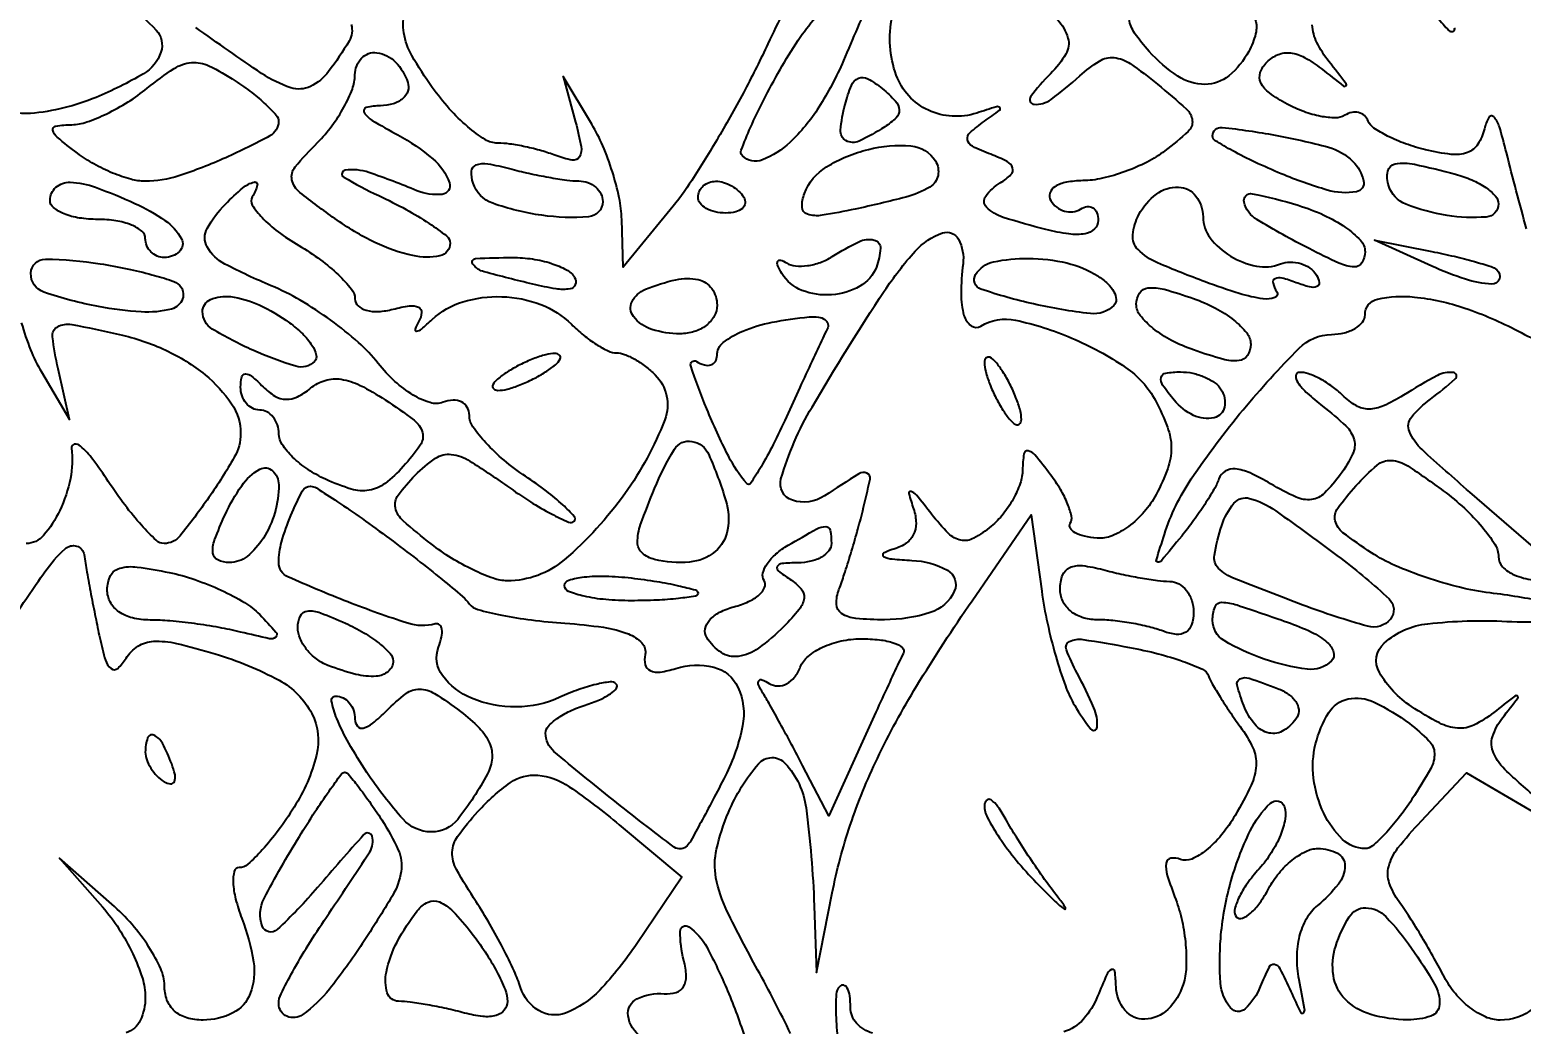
# Model space of a CAD drawing. Header units: inches. Extents: x -279 to 561, y -345 to 342.
# Drawn here: x -209.768 to -209.194, y -300.258 to -299.876 of the extents above; entities that cross this region are included whole.
import ezdxf

# ---------------------------------------------------------------- set-up
doc = ezdxf.new("R2010")
doc.units = ezdxf.units.IN
doc.header["$LTSCALE"] = 0.5
doc.header["$MEASUREMENT"] = 0
doc.layers.add('S-DIM', color=7, linetype='Continuous')
doc.styles.get("Standard").update_dxf_attribs({"font": 'arial.ttf'})
doc.dimstyles.get("Standard").update_dxf_attribs({"dimtxt": 0.18, "dimasz": 0.18, "dimexe": 0.18, "dimexo": 0.0625, "dimgap": 0.09, "dimtad": 0, "dimtih": 1, "dimtoh": 1, "dimzin": 0, "dimdsep": 46, "dimtxsty": 'Standard', "dimcen": 0.09, "dimadec": 0, "dimazin": 0, "dimtfac": 1, "dimtofl": 0, "dimtmove": 0, "dimatfit": 3, "dimfxl": 1, "dimtolj": 1, "dimtzin": 0, "dimarcsym": 0})

# ---------------------------------------------------------------- blocks, each defined once
blk = doc.blocks.new('*D1071')
at = {"color": 0, "linetype": 'ByBlock', "lineweight": -2, "transparency": 16777216}
for p, q in [((558.65223, 342.27878), (558.65223, 342.47294)), ((560.65223, 342.27878), (560.65223, 342.47294)), ((558.83223, 342.29294), (559.17223, 342.29294)), ((560.47223, 342.29294), (560.13223, 342.29294))]:
    blk.add_line(p, q, dxfattribs=at)
at = {"color": 0, "linetype": 'ByBlock', "transparency": 16777216}
for points in [[(558.83223, 342.32294), (558.83223, 342.26294), (558.65223, 342.29294)], [(560.47223, 342.32294), (560.47223, 342.26294), (560.65223, 342.29294)]]:
    blk.add_solid(points, dxfattribs=at)
at = {"layer": 'Defpoints', "color": 0, "linetype": 'ByBlock', "transparency": 16777216}
for p in [(560.65223, 342.29294), (558.65223, 342.21628), (560.65223, 342.21628)]:
    blk.add_point(p, dxfattribs=at)
at = {"layer": 'Defpoints', "color": 0, "ltscale": 0.5, "transparency": 16777216}
for p in [(-209.5, -305.36), (-209.5, -305.81), (-209.5, -305.81)]:
    blk.add_point(p, dxfattribs=at)
at = {"layer": 'S-DIM', "color": 0, "lineweight": -2, "ltscale": 0.5, "transparency": 16777216}
for p, q in [((-209.5, -305.18), (-209.5, -305)), ((-209.5625, -305.36), (-209.68, -305.36)), ((-209.5625, -305.81), (-209.68, -305.81)), ((-209.5, -305.99), (-209.5, -306.17))]:
    blk.add_line(p, q, dxfattribs=at)
at = {"layer": 'S-DIM', "color": 0, "ltscale": 0.5, "transparency": 16777216}
for points in [[(-209.53, -305.18), (-209.47, -305.18), (-209.5, -305.36)], [(-209.53, -305.99), (-209.47, -305.99), (-209.5, -305.81)]]:
    blk.add_solid(points, dxfattribs=at)
at = {"color": 0, "linetype": 'ByBlock', "transparency": 16777216, "insert": (559.65223, 342.29294), "char_height": 0.18, "attachment_point": 5}
blk.add_mtext('\\A1;2.0000', dxfattribs=at)
at = {"layer": 'S-DIM', "color": 0, "ltscale": 0.5, "transparency": 16777216, "insert": (-209.5, -305.585), "char_height": 0.18, "attachment_point": 5}
blk.add_mtext('\\A1;0.45', dxfattribs=at)

msp = doc.modelspace()

# ---------------------------------------------------------------- linework, layer by layer
for points in [[(-205.72684, -301.74723, -0.00001), (-206.54741, -301.74907, -0.000412), (-207.55736, -301.75049, -0.000144), (-209.00903, -301.75091), (-212.29486, -301.75091)], [(-212.24724, -301.73259), (-208.98522, -301.73443, -0.000146), (-207.54475, -301.73566, -0.000415), (-206.54191, -301.73765, -0.00001), (-205.72683, -301.73995, -0.41338)], [(-209.47126, -299.85626, 0.019752), (-209.48404, -299.88116, -0.013324), (-209.4928, -299.89879, -0.010902), (-209.50307, -299.91717, -0.011055), (-209.51327, -299.93366, -0.028304), (-209.52156, -299.94498), (-209.53966, -299.96696), (-209.54019, -299.94865, 0.044883), (-209.54118, -299.94031, 0.024427), (-209.5438, -299.93033, 0.024149), (-209.54748, -299.92036, 0.035024), (-209.55174, -299.91201), (-209.56278, -299.8937), (-209.55796, -299.91129, -0.018646), (-209.55577, -299.92068, -0.184237), (-209.55645, -299.92461, -0.313381), (-209.55926, -299.92589, -0.046588), (-209.56558, -299.92411, 0.022387), (-209.57107, -299.92228, 0.016582), (-209.57727, -299.92074, 0.016832), (-209.58324, -299.91968, 0.035823), (-209.58791, -299.91934, -0.141844), (-209.59272, -299.91795, -0.035503), (-209.59938, -299.91305, -0.033398), (-209.60649, -299.90612, -0.028234), (-209.61305, -299.89792, -0.025115), (-209.62086, -299.88571, -0.088932), (-209.62396, -299.87697, -0.105129), (-209.62357, -299.86851, -0.043049)], [(-209.44411, -299.86228, 0.000209), (-209.44957, -299.87499, 0.000213), (-209.45499, -299.88764, -0.040465), (-209.46444, -299.90558, -0.062272), (-209.4756, -299.91909, -0.093369), (-209.48607, -299.9258, -0.300877), (-209.49379, -299.92423, -0.297344), (-209.49426, -299.922, -0.010174), (-209.49069, -299.91334, -0.016116), (-209.48573, -299.90291, -0.010186), (-209.47932, -299.89107, -0.01805), (-209.47236, -299.87977, -0.031768), (-209.4657, -299.87106, -0.036317)], [(-209.73067, -299.86636, -0.067098), (-209.7192, -299.87587, -0.271893), (-209.71735, -299.88439, -0.183593), (-209.72409, -299.89271, -0.032859), (-209.7423, -299.90176, -0.078076), (-209.76754, -299.90794, -0.232543), (-209.78366, -299.90163, -0.222956)], [(-209.37268, -299.8718, -0.109062), (-209.36868, -299.87901, -0.21072), (-209.36945, -299.88509, -0.061096), (-209.3754, -299.8927, 0.037642), (-209.38301, -299.90155, 0.590681), (-209.38168, -299.90442, 0.178748), (-209.37518, -299.90254, 0.024902), (-209.36415, -299.89351, -0.043431), (-209.3566, -299.88778, -0.168631), (-209.35096, -299.88647, -0.125796), (-209.34474, -299.88879, -0.019933), (-209.33427, -299.8967, -0.011617), (-209.32311, -299.90629, -0.183479), (-209.32086, -299.91066, -0.240924), (-209.32242, -299.91481, -0.020767), (-209.33139, -299.9223, -0.045626), (-209.33824, -299.92661, -0.030827), (-209.34671, -299.9303, -0.031088), (-209.35542, -299.93286, -0.052614), (-209.36296, -299.93376, 0.041258), (-209.36925, -299.93437, 0.094994), (-209.37367, -299.93607, 0.176393), (-209.37562, -299.93856, 0.220585), (-209.37527, -299.94144, 0.090427), (-209.373, -299.94396, 0.095498), (-209.37002, -299.94546, 0.099685), (-209.36681, -299.94571, 0.108373), (-209.36385, -299.94467, -0.103255), (-209.36125, -299.94373, -0.179005), (-209.35904, -299.94421, -0.165826), (-209.35755, -299.94606, -0.086961), (-209.35703, -299.94901, -0.205907), (-209.35845, -299.95231, -0.147657), (-209.36209, -299.95414, -0.078148), (-209.36829, -299.95424, -0.026526), (-209.37716, -299.95251, -0.014485), (-209.39353, -299.94789, -0.123762), (-209.39998, -299.94394, -0.371295), (-209.40025, -299.93969, -0.092654), (-209.39467, -299.93461, 0.052109), (-209.39057, -299.93145, 0.290643), (-209.38994, -299.92888, 0.196409), (-209.39204, -299.92644, 0.026557), (-209.39834, -299.92363, -0.022432), (-209.40542, -299.92054, -0.23531), (-209.40729, -299.9181, -0.264847), (-209.40635, -299.91534, -0.027532), (-209.40078, -299.91093, 0.005595), (-209.39495, -299.9067, 0.449418), (-209.39486, -299.9057, 0.285548), (-209.39612, -299.90537, 0.004208), (-209.40375, -299.90779, -0.189567), (-209.42231, -299.90668, -0.199066), (-209.43466, -299.89324, -0.142464), (-209.43618, -299.87072, -0.099178)], [(-209.64421, -299.8738, -0.211244), (-209.64501, -299.88014, -0.027005), (-209.6529, -299.89179, -0.117417), (-209.65991, -299.89755, -0.195774), (-209.66742, -299.89805, -0.069103), (-209.67865, -299.89252, -0.006501), (-209.70395, -299.8749, 0.008963)], [(-209.19233, -299.95231, -0.007737), (-209.20008, -299.923, 0.011789), (-209.2028, -299.91304, 0.114727), (-209.20495, -299.90926, 0.508505), (-209.20685, -299.90949, 0.070353), (-209.20855, -299.91385, -0.085482), (-209.21108, -299.91979, -0.165777), (-209.21508, -299.92296, -0.114859), (-209.22132, -299.92366, -0.030842), (-209.23119, -299.92188, -0.025061), (-209.23888, -299.91958, -0.030894), (-209.24576, -299.91665, -0.032138), (-209.25108, -299.91355, -0.151948), (-209.25326, -299.91084, 0.118676), (-209.2547, -299.90877, 0.121707), (-209.25692, -299.90762, 0.111342), (-209.25958, -299.90757, 0.087386), (-209.26227, -299.90864, -0.143022), (-209.26585, -299.90963, -0.044281), (-209.27147, -299.90905, -0.040204), (-209.27796, -299.90724, -0.034764), (-209.2844, -299.90435, -0.034721), (-209.29122, -299.90007, -0.123406), (-209.2945, -299.89613, -0.198446), (-209.29473, -299.89225, -0.113288), (-209.29219, -299.8882, -0.09846), (-209.28785, -299.8853, -0.128747), (-209.28314, -299.88465, -0.097468), (-209.27774, -299.88641, -0.039457), (-209.27126, -299.89071, 0.001454), (-209.26269, -299.89741, 0.36925), (-209.26179, -299.89736, 0.386548), (-209.26172, -299.8965, 0.001487), (-209.26836, -299.88799, -0.052413), (-209.27297, -299.88065, -0.098389), (-209.27477, -299.8739, -0.08776)], [(-209.22655, -299.87103, 0.037599), (-209.22222, -299.87606, 0.303132), (-209.22061, -299.87638, 0.388305), (-209.22, -299.87508, -0.145637)], [(-209.18499, -300.07874), (-209.21423, -300.05342, -0.007204), (-209.23251, -300.03713, -0.108076), (-209.2374, -300.03019, -0.278787), (-209.23658, -300.0246, -0.06219), (-209.22925, -300.01768, 0.025392), (-209.21976, -300.00996, 0.63725), (-209.22051, -300.00752, 0.159523), (-209.22664, -300.00862, 0.015847), (-209.23973, -300.01623, -0.033247), (-209.24738, -300.02033, -0.106729), (-209.253, -300.02154, -0.13268), (-209.2579, -300.02022, -0.06453), (-209.26307, -300.01623, 0.038988), (-209.26708, -300.01281, 0.035815), (-209.27167, -300.00994, 0.037764), (-209.27616, -300.00799, 0.089366), (-209.27974, -300.00742, 0.397552), (-209.28104, -300.0087, 0.16157), (-209.28028, -300.0113, 0.056125), (-209.27665, -300.01546, 0.021475), (-209.27076, -300.02041, -0.024873), (-209.26181, -300.02804, -0.141744), (-209.25866, -300.03336, -0.178224), (-209.25922, -300.03888, -0.044538), (-209.26397, -300.04676, -0.039307), (-209.27007, -300.05385, -0.164649), (-209.27504, -300.05629, -0.140966), (-209.28095, -300.0554, -0.026206), (-209.29076, -300.05025, 0.02563), (-209.29867, -300.04609, 0.084494), (-209.30433, -300.04456, 0.158163), (-209.30819, -300.04541, 0.173818), (-209.31063, -300.04834, -0.043287), (-209.31252, -300.05239, -0.013215), (-209.31606, -300.05815, -0.013121), (-209.32037, -300.06442, -0.013981), (-209.32493, -300.07032, -0.001911), (-209.33274, -300.07982, -0.246448), (-209.33411, -300.08038, -0.477368), (-209.33468, -300.07953, -0.003157), (-209.33159, -300.06973, -0.069799), (-209.32125, -300.04838, -0.026498), (-209.30134, -300.02183, -0.021177), (-209.27979, -299.99817, -0.195429), (-209.26729, -299.99283, 0.055086), (-209.26238, -299.9922, 0.073777), (-209.25823, -299.99052, 0.092377), (-209.25544, -299.98809, 0.169076), (-209.25446, -299.98528, -0.352854), (-209.2496, -299.97924, -0.080049), (-209.23548, -299.97847, -0.055317), (-209.21606, -299.98274, -0.04033), (-209.19575, -299.9915, 0.022536), (-209.1853, -299.99645, 0.026762)], [(-209.77102, -299.9884, 0.0247), (-209.76747, -299.99878, 0.038479), (-209.76332, -300.00726), (-209.75253, -300.02557), (-209.75689, -300.00605, -0.023497), (-209.75903, -299.99382, -0.305232), (-209.75705, -299.98989, -0.176838), (-209.75166, -299.98902, -0.008317), (-209.73334, -299.99283, -0.053102), (-209.7155, -299.9989, -0.062745), (-209.70041, -300.00835, -0.073526), (-209.69017, -300.01957, -0.149227), (-209.68671, -300.03089, -0.130864), (-209.68915, -300.04005, -0.021839), (-209.69897, -300.05557, -0.018195), (-209.71001, -300.07027, -0.226294), (-209.71614, -300.07319, -0.192558), (-209.71921, -300.07197, -0.019249), (-209.72482, -300.0662, -0.021995), (-209.73115, -300.0585, -0.01573), (-209.73758, -300.04938, 0.015506), (-209.74352, -300.04093, 0.048272), (-209.74821, -300.03579, 0.222852), (-209.75065, -300.03505, 0.410735), (-209.75179, -300.03656, -0.082625), (-209.75218, -300.04825, -0.060889), (-209.75626, -300.06056, -0.066471), (-209.76246, -300.07013, -0.219331), (-209.76911, -300.07319, -0.119578)], [(-209.18546, -300.09563, 0.011599), (-209.19553, -300.09374, 0.009513), (-209.20637, -300.09219, -0.029581), (-209.21813, -300.09002, -0.021124), (-209.23099, -300.08627, -0.021425), (-209.24298, -300.08163, -0.042069), (-209.25196, -300.07677, -0.0169), (-209.26294, -300.06904, -0.175517), (-209.26589, -300.06448, -0.217046), (-209.26491, -300.0596, -0.027211), (-209.25795, -300.05101, -0.031616), (-209.2498, -300.04308, -0.194091), (-209.24436, -300.04125, -0.133163), (-209.23803, -300.04337, -0.012271), (-209.22436, -300.05296, -0.027029), (-209.21625, -300.05966, -0.032139), (-209.2094, -300.06685, -0.033873), (-209.20454, -300.07351, -0.141461), (-209.20318, -300.07823, 0.196512), (-209.20158, -300.08215, 0.097681), (-209.19708, -300.08523, 0.066796), (-209.18998, -300.08721, 0.034604)], [(-209.47528, -300.26151, 0.013202), (-209.48797, -300.23698, -0.011765), (-209.49975, -300.21437, -0.06848), (-209.50397, -300.20165, -0.102677), (-209.50374, -300.19067, -0.043063), (-209.49918, -300.17654, -0.078291), (-209.48762, -300.15786, -0.448874), (-209.47734, -300.15769, -0.154303), (-209.46936, -300.17476, -0.023954), (-209.46622, -300.21239), (-209.46532, -300.23803), (-209.45928, -300.20746, -0.032577), (-209.45233, -300.18138, -0.03024), (-209.44192, -300.15576, -0.025556), (-209.42683, -300.12798, -0.013607), (-209.40553, -300.09517), (-209.38283, -300.0622), (-209.37876, -300.09151, 0.019113), (-209.37656, -300.1038, 0.016538), (-209.37335, -300.11651, 0.016851), (-209.36967, -300.12783, 0.045697), (-209.36608, -300.13547, 0.036426), (-209.35982, -300.14455, 0.680078), (-209.35745, -300.14382, 0.122092), (-209.35871, -300.1363, 0.020412), (-209.36513, -300.12303, -0.030469), (-209.36928, -300.114, -0.388958), (-209.36803, -300.11081, -0.154551), (-209.36297, -300.11005, -0.00662), (-209.34498, -300.11314, -0.016861), (-209.33401, -300.11556, -0.023626), (-209.32442, -300.1185, -0.021312), (-209.31695, -300.12155, -0.199225), (-209.31464, -300.12405, 0.042408), (-209.31322, -300.12709, 0.008964), (-209.3102, -300.13211, 0.009327), (-209.30647, -300.13783, 0.00873), (-209.30245, -300.14353, -0.048735), (-209.2976, -300.15174, -0.123883), (-209.2963, -300.15849, -0.09672), (-209.29823, -300.16608, -0.022866), (-209.30438, -300.17768, -0.038062), (-209.30965, -300.18521, -0.052131), (-209.31552, -300.19104, -0.063822), (-209.3211, -300.19445, -0.199637), (-209.32541, -300.19457, 0.129359), (-209.32914, -300.19416, 0.338649), (-209.3309, -300.19598, 0.105457), (-209.33046, -300.20072, 0.014893), (-209.32723, -300.21005, -0.03817), (-209.32479, -300.2183, -0.030863), (-209.32342, -300.22744, -0.031846), (-209.32321, -300.23607, -0.066922), (-209.32437, -300.24266, -0.122878), (-209.33025, -300.25222, -0.187381), (-209.3391, -300.256, -0.233274), (-209.34676, -300.25253, -0.164295), (-209.35017, -300.24353, 0.023088), (-209.35066, -300.23761, 0.520336), (-209.35195, -300.23694, 0.171469), (-209.35376, -300.23887, 0.008116), (-209.35726, -300.24719, -0.087215), (-209.36273, -300.256, -0.13251), (-209.37024, -300.26089, -0.067976)], [(-209.77489, -300.10312, -0.008675), (-209.76198, -300.08408, -0.054188), (-209.75421, -300.07525, -0.261171), (-209.74975, -300.0742, -0.293082), (-209.74687, -300.07748, 0.006054), (-209.74579, -300.08413, 0.002882), (-209.74424, -300.09265, 0.002856), (-209.74251, -300.10155, 0.004053), (-209.74087, -300.10944, 0.018159), (-209.73868, -300.11806, 0.158095), (-209.73648, -300.12128, 0.36666), (-209.73395, -300.12117, 0.067428), (-209.73074, -300.11727, -0.114661), (-209.72617, -300.11266, -0.128679), (-209.72023, -300.11079, -0.070099), (-209.71135, -300.11161, -0.015233), (-209.69645, -300.1156, -0.050415), (-209.67191, -300.12577, -0.151737), (-209.65937, -300.13855, -0.182712), (-209.65755, -300.15456, -0.079246), (-209.66615, -300.17455, -0.018404), (-209.67224, -300.18343, -0.025109), (-209.6784, -300.19093, -0.023628), (-209.68393, -300.19646, -0.18658), (-209.68725, -300.19774, 0.33971), (-209.68915, -300.1992, 0.078373), (-209.6896, -300.20349, 0.050589), (-209.68863, -300.20981, 0.027298), (-209.68623, -300.21732, -0.05067), (-209.68177, -300.23395, -0.13215), (-209.68302, -300.24617, -0.185706), (-209.6897, -300.2536, -0.11845), (-209.70114, -300.25635, -0.06946), (-209.70745, -300.25547, -0.114173), (-209.71215, -300.25287, -0.122627), (-209.71502, -300.24863, -0.087877), (-209.71602, -300.24297, 0.107064), (-209.7174, -300.23661, 0.036935), (-209.72194, -300.22831, 0.034692), (-209.72846, -300.21962, 0.033823), (-209.73617, -300.21184), (-209.75631, -300.19408), (-209.73983, -300.21286, -0.037165), (-209.73352, -300.22123, -0.032314), (-209.72819, -300.23084, -0.033676), (-209.7245, -300.24019, -0.077083), (-209.72335, -300.24766, -0.110917), (-209.72532, -300.25647, -0.205227), (-209.73072, -300.26124, -0.073192)], [(-209.18697, -300.17218, -0.015232), (-209.19998, -300.16076, -0.097737), (-209.20508, -300.15368, -0.187061), (-209.20545, -300.14745, -0.088573), (-209.20163, -300.14021, 0.001981), (-209.19572, -300.13259, 0.445741), (-209.19587, -300.13179, 0.311344), (-209.19687, -300.13185, 0.001655), (-209.20498, -300.13816, -0.051375), (-209.21257, -300.14295, -0.13403), (-209.21885, -300.14418, -0.103341), (-209.22589, -300.14216, -0.02372), (-209.2366, -300.13584, -0.118153), (-209.24892, -300.12276, -0.354339), (-209.24709, -300.11147, -0.156588), (-209.23033, -300.10402, -0.039054), (-209.19997, -300.10312, 0.023265), (-209.18417, -300.10315, 0.019177)], [(-209.18964, -300.25179, -0.171656), (-209.20254, -300.25635, -0.106908), (-209.20811, -300.25514, -0.057684), (-209.21416, -300.25151, -0.053561), (-209.21974, -300.24617, -0.056715), (-209.22393, -300.23986, 0.010084), (-209.22782, -300.23264, 0.006797), (-209.23253, -300.22455, 0.006848), (-209.23731, -300.21685, 0.013495), (-209.24135, -300.21089, -0.072319), (-209.24513, -300.20359, -0.150966), (-209.24534, -300.19726, -0.100477), (-209.2418, -300.19021, -0.022016), (-209.23291, -300.17987), (-209.21551, -300.16135), (-209.1892, -300.17671)], [(-209.44381, -300.26134, -0.142757), (-209.44993, -300.25756, -0.185597), (-209.45227, -300.25146, 0.032208), (-209.45256, -300.24705, 0.086347), (-209.45349, -300.24406, 0.215256), (-209.45486, -300.24296, 0.264627), (-209.45641, -300.24339, 0.186001), (-209.45776, -300.24643, 0.020061), (-209.45784, -300.25428, 0.02248), (-209.45711, -300.26395, 0.016279)]]:
    msp.add_lwpolyline(points, format="xyb")
for points in [[(-209.30616, -299.86217, -0.046694), (-209.29969, -299.86711, -0.130446), (-209.29665, -299.87189, -0.141608), (-209.29651, -299.8773, -0.059009), (-209.29919, -299.88415, -0.097241), (-209.30681, -299.89347, -0.175171), (-209.31599, -299.89677, -0.146768), (-209.32637, -299.89363, -0.062664), (-209.33748, -299.88407, -0.032651), (-209.34303, -299.87708, -0.114114), (-209.34514, -299.87176, -0.155897), (-209.34438, -299.86702, -0.079493), (-209.34081, -299.8621, -0.057761), (-209.333, -299.85591, -0.140109), (-209.32599, -299.85392, -0.110602), (-209.31791, -299.85575, -0.028865)], [(-209.62246, -299.89599, -0.158416), (-209.62243, -299.89932, -0.140241), (-209.62435, -299.90222, -0.106165), (-209.62807, -299.90422, -0.06556), (-209.63299, -299.90498, 0.054753), (-209.63842, -299.9057, 0.504633), (-209.6392, -299.90756, 0.12437), (-209.63617, -299.91058, 0.009891), (-209.62627, -299.91621, -0.049813), (-209.61287, -299.92531, -0.137062), (-209.60645, -299.93465, -0.482768), (-209.60925, -299.93902, -0.123636), (-209.61895, -299.93761, 0.01485), (-209.6374, -299.93064, 0.115622), (-209.64649, -299.92972, 0.711216), (-209.64705, -299.9324, 0.025811), (-209.63364, -299.93952, -0.015321), (-209.62312, -299.94482, -0.022434), (-209.61425, -299.95017, -0.019099), (-209.60753, -299.95501, -0.22898), (-209.60616, -299.9578, -0.358738), (-209.61008, -299.96263, -0.102825), (-209.62046, -299.96258, -0.061574), (-209.63514, -299.9575, -0.040717), (-209.65049, -299.94835, -0.011476), (-209.6639, -299.93833, -0.172626), (-209.66697, -299.93348, -0.233677), (-209.66577, -299.92851, -0.022384), (-209.65712, -299.91905, 0.036072), (-209.65162, -299.9127, 0.033986), (-209.64698, -299.9055, 0.03583), (-209.64376, -299.89855, 0.090754), (-209.64276, -299.89309, -0.190724), (-209.64021, -299.88667, -0.244413), (-209.6343, -299.88459, -0.165501), (-209.6272, -299.8882, -0.113253)], [(-209.67212, -299.91103, -0.271894), (-209.67546, -299.91655, -0.018891), (-209.69241, -299.92493, -0.025899), (-209.71049, -299.93193, -0.079535), (-209.72341, -299.93399, -0.068005), (-209.72893, -299.93324, -0.030131), (-209.73591, -299.93083, -0.029132), (-209.74311, -299.92735, -0.034757), (-209.74942, -299.92324, -0.009567), (-209.75724, -299.91708, -0.173291), (-209.75885, -299.9144, -0.429167), (-209.7577, -299.91276, -0.032121), (-209.75163, -299.91225, 0.078848), (-209.74584, -299.91121, 0.028949), (-209.73815, -299.90803, 0.027836), (-209.72999, -299.90352, 0.029868), (-209.72259, -299.89822, -0.025023), (-209.7123, -299.89071, -0.124965), (-209.7056, -299.8884, -0.135353), (-209.69889, -299.88966, -0.031311), (-209.68881, -299.8954, -0.018227), (-209.6824, -299.89994, -0.024888), (-209.677, -299.90452, -0.023325), (-209.67302, -299.90861, -0.186448)], [(-209.43911, -299.91309, -0.030251), (-209.44897, -299.91854, -0.243518), (-209.45399, -299.91837, -0.296802), (-209.45609, -299.91435, -0.040358), (-209.45436, -299.90453, -0.032478), (-209.45192, -299.8972, -0.197469), (-209.44918, -299.8944, -0.233331), (-209.44557, -299.89459, -0.04531), (-209.44004, -299.89839, -0.031635), (-209.43499, -299.90315, -0.173695), (-209.43353, -299.90654, -0.218554), (-209.43471, -299.90961, -0.052167)], [(-209.25917, -299.92636, -0.137809), (-209.25501, -299.93377, -0.433543), (-209.25779, -299.93801, -0.114704), (-209.26901, -299.93738, -0.027765), (-209.28664, -299.93113, -0.010556), (-209.29677, -299.92665, -0.016282), (-209.30531, -299.9223, -0.010703), (-209.31205, -299.9184, -0.261974), (-209.31307, -299.91659, -0.447137), (-209.30939, -299.91329, -0.017071), (-209.28898, -299.91627, -0.021911), (-209.26855, -299.92091, -0.130332)], [(-209.41962, -299.92616, -0.190153), (-209.41862, -299.93174, -0.210817), (-209.42175, -299.9362, -0.071744), (-209.43098, -299.94008, -0.010968), (-209.45044, -299.9447, -0.013118), (-209.46316, -299.94708, -0.115306), (-209.46884, -299.94668, -0.321794), (-209.47088, -299.94399, -0.098188), (-209.46996, -299.93865, -0.165329), (-209.46148, -299.92847, -0.076584), (-209.44539, -299.92174, -0.081428), (-209.42901, -299.92041, -0.238232)], [(-209.55667, -299.93389, -0.083533), (-209.55318, -299.93452, -0.091987), (-209.55021, -299.93625, -0.099346), (-209.54822, -299.9388, -0.116401), (-209.54752, -299.94178, -0.391454), (-209.55293, -299.94764, -0.054844), (-209.57096, -299.94708, -0.049714), (-209.5898, -299.94247, -0.232453), (-209.59738, -299.93471, -0.09758), (-209.59795, -299.93017, -0.287926), (-209.59617, -299.92774, -0.137669), (-209.59173, -299.92727, -0.023075), (-209.5833, -299.92912, 0.011007), (-209.57594, -299.93092, 0.010009), (-209.56827, -299.93245, 0.010074), (-209.56136, -299.93355, 0.031565)], [(-209.21967, -299.93128, -0.037024), (-209.21336, -299.93349, -0.048588), (-209.20802, -299.93645, -0.05748), (-209.20433, -299.93968, -0.18638), (-209.20318, -299.94266, -0.391656), (-209.20787, -299.94773, -0.059651), (-209.22294, -299.94711, -0.053011), (-209.23877, -299.94278, -0.223878), (-209.24535, -299.93582, -0.127838), (-209.24571, -299.93012, -0.310578), (-209.24285, -299.9273, -0.097656), (-209.23548, -299.92745, -0.011847)], [(-209.72735, -299.9425, -0.044315), (-209.7158, -299.94905, -0.117348), (-209.70949, -299.95607, -0.336798), (-209.71023, -299.96095, -0.194967), (-209.71602, -299.9633, -0.099038), (-209.71882, -299.96274, -0.097945), (-209.72119, -299.96115, -0.097945), (-209.72279, -299.95877, -0.099038), (-209.72335, -299.95597, 0.226478), (-209.72469, -299.95317, 0.074992), (-209.72873, -299.9508, 0.057076), (-209.73465, -299.94918, 0.038131), (-209.74166, -299.94865, -0.038131), (-209.74868, -299.94811, -0.057076), (-209.7546, -299.94649, -0.074992), (-209.75864, -299.94413, -0.226478), (-209.75998, -299.94132, -0.216976), (-209.7577, -299.93632, -0.190291), (-209.75225, -299.93439, -0.078574), (-209.74249, -299.9363, -0.019463)], [(-209.68222, -299.93998, 0.284297), (-209.68222, -299.94313, 0.052021), (-209.67849, -299.94794, 0.042232), (-209.67234, -299.95339, 0.026537), (-209.66434, -299.95871, -0.02477), (-209.65607, -299.96416, -0.031874), (-209.6491, -299.96999, -0.033267), (-209.6441, -299.97542, -0.171064), (-209.64276, -299.97922, 0.211389), (-209.64159, -299.98187, 0.119438), (-209.63845, -299.98358, 0.081296), (-209.63371, -299.98405, 0.048367), (-209.62809, -299.98315, -0.028741), (-209.62181, -299.98189, -0.145664), (-209.61831, -299.98241, -0.313314), (-209.61715, -299.98441, -0.107725), (-209.61818, -299.98779, 0.03509), (-209.61963, -299.99087, 0.570535), (-209.61906, -299.9916, 0.143547), (-209.61718, -299.99077, 0.011295), (-209.61306, -299.98711, -0.113245), (-209.60129, -299.98033, -0.083022), (-209.58629, -299.97834, -0.082086), (-209.5713, -299.98135, -0.106291), (-209.55955, -299.98894, 0.026437), (-209.55488, -299.99315, 0.028927), (-209.54991, -299.9967, 0.030118), (-209.54536, -299.99921, 0.111347), (-209.54218, -299.99993, -0.094635), (-209.53914, -300.00051, -0.03492), (-209.5352, -300.0024, -0.033089), (-209.53107, -300.00513, -0.034026), (-209.52738, -300.00835, -0.296417), (-209.5237, -300.0257, -0.063785), (-209.53901, -300.0541, -0.060483), (-209.5623, -300.07946, -0.178638), (-209.58415, -300.08752, -0.085736), (-209.5896, -300.08658, -0.026869), (-209.59729, -300.08337, -0.025964), (-209.60563, -300.07879, -0.026019), (-209.61345, -300.07338, -0.016022), (-209.62421, -300.06451, -0.156678), (-209.62719, -300.05952, -0.220625), (-209.62616, -300.0546, -0.035222), (-209.61957, -300.04696, -0.046735), (-209.61177, -300.04044, -0.181564), (-209.60576, -300.03895, -0.112849), (-209.59856, -300.04151, -0.01326), (-209.58435, -300.05107, 0.013143), (-209.57532, -300.05715, 0.020878), (-209.56725, -300.06181, 0.016141), (-209.56062, -300.06502, 0.310308), (-209.55848, -300.06462, 0.399594), (-209.55844, -300.06279, 0.022493), (-209.56281, -300.05838, 0.024542), (-209.56914, -300.05308, 0.014293), (-209.5772, -300.04734, -0.026382), (-209.58545, -300.04116, -0.032377), (-209.59243, -300.03452, -0.034103), (-209.5974, -300.02834, -0.152879), (-209.59878, -300.02397, 0.127423), (-209.59959, -300.02088, 0.150881), (-209.60176, -300.0188, 0.127942), (-209.60504, -300.01811, 0.08014), (-209.60891, -300.01892, -0.16918), (-209.61384, -300.01907, -0.0592), (-209.6204, -300.01613, -0.050538), (-209.62741, -300.01089, -0.040476), (-209.63383, -300.00397, 0.045173), (-209.6414, -299.99595, 0.024122), (-209.65204, -299.98743, 0.023816), (-209.66383, -299.97971, 0.034067), (-209.67501, -299.97412, -0.02086), (-209.69278, -299.9658, -0.146154), (-209.69957, -299.95922, -0.259602), (-209.69959, -299.95211, -0.070239), (-209.69258, -299.94278, -0.019283), (-209.68584, -299.93655, -0.11129), (-209.68157, -299.93429, -0.577679), (-209.68031, -299.93555, -0.073615)], [(-209.49332, -299.9401, -0.16277), (-209.49278, -299.94241, -0.190804), (-209.49379, -299.94441, -0.124167), (-209.4964, -299.94576, -0.05773), (-209.50022, -299.9462, -0.055286), (-209.5043, -299.94575, -0.074868), (-209.50775, -299.94441, -0.094314), (-209.51007, -299.94243, -0.170324), (-209.51088, -299.9401, -0.112153), (-209.51035, -299.93777, -0.100145), (-209.50886, -299.93579, -0.094392), (-209.50662, -299.93446, -0.087308), (-209.50399, -299.93399, -0.076861), (-209.50107, -299.93444, -0.053298), (-209.49801, -299.93579, -0.05288), (-209.49528, -299.93776, -0.071639)], [(-209.31674, -299.94769, 0.165369), (-209.314, -299.95574, 0.092409), (-209.30622, -299.96272, 0.089403), (-209.29617, -299.96659, 0.140006), (-209.28701, -299.96578, -0.087102), (-209.28318, -299.96504, -0.079355), (-209.27919, -299.9656, -0.081293), (-209.27566, -299.96735, -0.099042), (-209.27314, -299.97004, -0.095768), (-209.27205, -299.97291, -0.360496), (-209.27294, -299.97446, -0.1548), (-209.27579, -299.97461, -0.027648), (-209.28093, -299.97296, 0.025396), (-209.28634, -299.97119, 0.178153), (-209.28906, -299.97143, 0.366792), (-209.28983, -299.97312, 0.069557), (-209.28836, -299.97646, -0.476076), (-209.28914, -299.97871, -0.121699), (-209.29359, -299.97918, -0.041015), (-209.30279, -299.97713, -0.013404), (-209.31597, -299.97264, -0.012449), (-209.33421, -299.96536, -0.097497), (-209.34173, -299.96023, -0.221767), (-209.34374, -299.95456, -0.099267), (-209.34139, -299.9468, -0.109272), (-209.33461, -299.93889, -0.171685), (-209.32615, -299.93624, -0.223641), (-209.31946, -299.93969, -0.165137)], [(-209.25446, -299.96105, -0.136884), (-209.25566, -299.96533, -0.277108), (-209.25864, -299.96691, -0.093638), (-209.26447, -299.96548, -0.012283), (-209.27598, -299.95988, -0.015305), (-209.29599, -299.94874, -0.199755), (-209.30095, -299.94205, -0.549011), (-209.29785, -299.93878, -0.02599), (-209.28012, -299.94323, -0.03324), (-209.2703, -299.94698, -0.044148), (-209.262, -299.95171, -0.051139), (-209.25621, -299.95669, -0.192124)], [(-209.4423, -299.96696, -0.173352), (-209.44864, -299.97434, -0.112526), (-209.45952, -299.97763, -0.110513), (-209.47091, -299.97591, -0.163058), (-209.47862, -299.96949, -0.031573), (-209.48023, -299.96646, -0.20961), (-209.48026, -299.96479, -0.387301), (-209.47918, -299.96429, -0.061872), (-209.47687, -299.96535, 0.114877), (-209.47342, -299.96651, 0.0582), (-209.46881, -299.96641, 0.053265), (-209.46384, -299.96518, 0.053733), (-209.45925, -299.96293, -0.027801), (-209.44901, -299.95722, -0.173334), (-209.44313, -299.95657, -0.362441), (-209.44076, -299.95974, -0.078336)], [(-209.40899, -299.96568, 0.028444), (-209.40975, -299.97724, 0.072055), (-209.40863, -299.98556, 0.166434), (-209.40588, -299.9895, 0.305516), (-209.40213, -299.98965, -0.194059), (-209.38883, -299.98736, -0.047508), (-209.36723, -299.99423, -0.048227), (-209.34649, -300.00555, -0.121497), (-209.33505, -300.01825, -0.033514), (-209.33041, -300.02852, -0.087628), (-209.32894, -300.03646, -0.089308), (-209.3303, -300.04433, -0.035736), (-209.33477, -300.05435, -0.055254), (-209.33939, -300.06108, -0.055513), (-209.34537, -300.06662, -0.060961), (-209.35173, -300.07022, -0.117646), (-209.35748, -300.07114, -0.035927), (-209.36233, -300.07043, -0.072472), (-209.36594, -300.06905, -0.130382), (-209.36776, -300.0673, -0.281489), (-209.36775, -300.06542, 0.196627), (-209.3673, -300.06271, 0.041127), (-209.36878, -300.058, 0.037366), (-209.37153, -300.05247, 0.027781), (-209.37535, -300.0468, 0.009518), (-209.3814, -300.03912, 0.177597), (-209.38401, -300.03758, 0.426091), (-209.38561, -300.03873, 0.030465), (-209.3861, -300.04482, -0.078677), (-209.38705, -300.0501, -0.043035), (-209.38973, -300.05612, -0.041557), (-209.39359, -300.0619, -0.051622), (-209.39812, -300.06652, -0.045854), (-209.40487, -300.07115, -0.178622), (-209.40979, -300.07193, -0.149684), (-209.41458, -300.06935, -0.029458), (-209.42108, -300.06193, 0.005764), (-209.42692, -300.0546, 0.152208), (-209.42899, -300.05323, 0.584776), (-209.42982, -300.05404, 0.016819), (-209.42802, -300.05991, -0.077521), (-209.42706, -300.06536, -0.126365), (-209.42812, -300.06991, -0.12802), (-209.43123, -300.07334, -0.080705), (-209.4362, -300.07555, 0.064475), (-209.43953, -300.0769, 0.587234), (-209.43952, -300.07814, 0.102461), (-209.43621, -300.07915, 0.012839), (-209.42869, -300.07967, -0.115664), (-209.415, -300.0835, -0.393187), (-209.41235, -300.09154, -0.210296), (-209.4216, -300.09974, -0.077846), (-209.43919, -300.1025, -0.022409), (-209.45016, -300.10201, -0.125274), (-209.45566, -300.10007, -0.242647), (-209.45765, -300.09648, -0.099552), (-209.45669, -300.09083, 0.012888), (-209.45465, -300.08507, 0.0053), (-209.45217, -300.07716, 0.00524), (-209.44968, -300.06862, 0.006699), (-209.44758, -300.0607, 0.009246), (-209.44474, -300.04843, 0.36598), (-209.44596, -300.04616, 0.238302), (-209.44907, -300.04644, 0.005162), (-209.46226, -300.05489, -0.22517), (-209.47459, -300.0566, -0.407946), (-209.47898, -300.04837, -0.061879), (-209.46705, -300.02075, -0.013156), (-209.43927, -299.97624, -0.036736), (-209.42735, -299.96081, -0.126719), (-209.41692, -299.95387, -0.368621), (-209.41076, -299.95626, -0.155345)], [(-209.20379, -299.96799, -0.303405), (-209.2028, -299.97157, -0.339118), (-209.20571, -299.97355, -0.065099), (-209.21589, -299.97163, -0.027817), (-209.22882, -299.96659), (-209.2508, -299.95657), (-209.22882, -299.96097, -0.008183), (-209.22018, -299.96284, -0.010906), (-209.2124, -299.96484, -0.008342), (-209.20601, -299.96675, -0.101509)], [(-209.71023, -299.97397, -0.289919), (-209.70905, -299.9792, -0.247367), (-209.71328, -299.98308, -0.080589), (-209.72496, -299.98421, -0.030322), (-209.74132, -299.98216, -0.036048), (-209.76231, -299.97663, -0.330162), (-209.76735, -299.96932, -0.406309), (-209.76172, -299.96392, -0.038415), (-209.74075, -299.96569, -0.011293), (-209.7303, -299.96763, -0.014744), (-209.72083, -299.9699, -0.012316), (-209.71313, -299.9722, -0.118328)], [(-209.55832, -299.97092, -0.233045), (-209.55806, -299.97368, -0.267624), (-209.56008, -299.97534, -0.080998), (-209.56547, -299.97534, -0.018759), (-209.57438, -299.97355, -0.006565), (-209.59309, -299.9688, -0.166708), (-209.59739, -299.9659, -0.600169), (-209.59638, -299.9637, -0.014162), (-209.58214, -299.9633, -0.036672), (-209.57448, -299.96386, -0.040789), (-209.56726, -299.96554, -0.044761), (-209.56145, -299.96799, -0.132928)], [(-209.35724, -299.97034, -0.047731), (-209.35345, -299.97328, -0.078457), (-209.35097, -299.97648, -0.113514), (-209.35013, -299.97942, -0.212147), (-209.351, -299.98169, -0.228954), (-209.36004, -299.98484, -0.026192), (-209.3819, -299.98114, -0.027614), (-209.40215, -299.97543, -0.481298), (-209.40416, -299.96982, -0.20394), (-209.39731, -299.96499, -0.055939), (-209.38389, -299.96363, -0.054002), (-209.36907, -299.9654, -0.084474)], [(-209.50356, -299.98161, -0.128528), (-209.50465, -299.98581, -0.100726), (-209.50773, -299.98938, -0.089148), (-209.51234, -299.99178, -0.075715), (-209.51778, -299.9926, -0.076735), (-209.52862, -299.99093, -0.152102), (-209.53568, -299.98601, -0.2899), (-209.53624, -299.98024, -0.181863), (-209.53108, -299.97549, -0.040005), (-209.51935, -299.97182, -0.111002), (-209.51076, -299.9718, -0.186557), (-209.50557, -299.97526, -0.154754)], [(-209.66798, -299.98834, -0.034409), (-209.66286, -299.99265, -0.056771), (-209.65928, -299.99701, -0.080266), (-209.65762, -300.00076, -0.266028), (-209.65831, -300.00327, -0.276702), (-209.66551, -300.00507, -0.031106), (-209.68198, -299.99894, -0.031287), (-209.6976, -299.99078, -0.262521), (-209.70137, -299.9841, -0.300343), (-209.69827, -299.97941, -0.133288), (-209.69058, -299.97833, -0.077376), (-209.67953, -299.98152, -0.04908)], [(-209.29842, -299.9966, -0.143089), (-209.29969, -300.00093, -0.22919), (-209.3029, -300.00291, -0.093603), (-209.30907, -300.00239, -0.015804), (-209.3204, -299.99883, -0.037545), (-209.32881, -299.99517, -0.04713), (-209.33592, -299.99052, -0.054559), (-209.34085, -299.98561, -0.171363), (-209.34238, -299.98128, -0.143089), (-209.34111, -299.97695, -0.22919), (-209.3379, -299.97497, -0.093603), (-209.33173, -299.9755, -0.015804), (-209.3204, -299.97905, -0.037545), (-209.31199, -299.98271, -0.04713), (-209.30488, -299.98737, -0.054559), (-209.29995, -299.99227, -0.171363)], [(-209.46121, -299.99077, 0.00919), (-209.46294, -299.99429, 0.000878), (-209.46698, -300.00296, 0.00112), (-209.47177, -300.01331, 0.000883), (-209.4769, -300.02453, -0.009632), (-209.482, -300.03519, -0.017125), (-209.48666, -300.04372, -0.012504), (-209.49064, -300.05008, -0.494574), (-209.49207, -300.05017, -0.063969), (-209.49921, -300.03956, -0.018134), (-209.5075, -300.02142, -0.0179), (-209.51364, -300.00492, -0.700782), (-209.51149, -300.00322, 0.068311), (-209.50845, -300.00456, 0.142267), (-209.50589, -300.00456, 0.190504), (-209.5042, -300.00325, 0.134116), (-209.50356, -300.0009, -0.230549), (-209.50116, -299.99598, -0.067406), (-209.4937, -299.99161, -0.049622), (-209.48241, -299.98816, -0.027536), (-209.46815, -299.98613, -0.053218), (-209.46461, -299.9862, -0.116506), (-209.46208, -299.98714, -0.190412), (-209.46096, -299.98876, -0.177768)], [(-209.58415, -300.00726, 0.027796), (-209.58791, -300.01, 0.102785), (-209.58976, -300.01227, 0.335455), (-209.58951, -300.01369, 0.190341), (-209.58781, -300.01436, 0.067616), (-209.58424, -300.01387, 0.024967), (-209.57941, -300.01227, 0.024204), (-209.57424, -300.00997, 0.026766), (-209.56949, -300.00726, 0.027796), (-209.56573, -300.00451, 0.102785), (-209.56388, -300.00224, 0.335455), (-209.56413, -300.00083, 0.190341), (-209.56583, -300.00015, 0.067616), (-209.5694, -300.00064, 0.024967), (-209.57423, -300.00224, 0.024204), (-209.5794, -300.00454, 0.026766)], [(-209.40077, -300.00359, 0.067616), (-209.40028, -300.00716, 0.024967), (-209.39868, -300.012, 0.024204), (-209.39638, -300.01716, 0.026766), (-209.39366, -300.02191, 0.027796), (-209.39092, -300.02568, 0.102785), (-209.38865, -300.02752, 0.335455), (-209.38723, -300.02727, 0.190341), (-209.38656, -300.02557, 0.067616), (-209.38705, -300.022, 0.024967), (-209.38865, -300.01717, 0.024204), (-209.39095, -300.012, 0.026766), (-209.39366, -300.00726, 0.027796), (-209.39641, -300.00349, 0.102785), (-209.39868, -300.00165, 0.335455), (-209.40009, -300.00189, 0.190341)], [(-209.65982, -300.01354, -0.099438), (-209.65419, -300.01051, -0.112755), (-209.64809, -300.01007, -0.078982), (-209.64076, -300.01242, -0.027987), (-209.63119, -300.01795, -0.016749), (-209.62002, -300.02582, -0.165792), (-209.61685, -300.0305, -0.221766), (-209.61769, -300.03543, -0.032312), (-209.62418, -300.0436, -0.044203), (-209.63119, -300.05009, -0.124438), (-209.63727, -300.05274, -0.114989), (-209.64418, -300.05229, -0.034897), (-209.65405, -300.04852, -0.03895), (-209.6609, -300.04467, -0.045384), (-209.66671, -300.03997, -0.051121), (-209.67073, -300.03516, -0.148315), (-209.672, -300.03107, 0.078421), (-209.67258, -300.02757, 0.090055), (-209.6742, -300.0246, 0.100087), (-209.67659, -300.02261, 0.123939), (-209.67939, -300.02191, -0.119248), (-209.68218, -300.02123, -0.100665), (-209.68456, -300.01933, -0.092192), (-209.68616, -300.01647, -0.081935), (-209.68671, -300.01312, -0.05264), (-209.6863, -300.0092, -0.348179), (-209.68488, -300.00803, -0.183737), (-209.68249, -300.00888, -0.019699), (-209.6781, -300.01294, 0.060811), (-209.67353, -300.01652, 0.128123), (-209.66924, -300.01778, 0.125267), (-209.66482, -300.01681, 0.056808)], [(-209.30972, -300.01408, -0.189332), (-209.30851, -300.02079, -0.296611), (-209.31246, -300.02485, -0.169397), (-209.3204, -300.02395, -0.107759), (-209.32779, -300.01816, -0.020503), (-209.33226, -300.01231, -0.209835), (-209.33285, -300.00938, -0.309419), (-209.33104, -300.00769, -0.038489), (-209.32539, -300.00726, -0.053722), (-209.3207, -300.00776, -0.048999), (-209.31607, -300.00926, -0.052232), (-209.31217, -300.01146, -0.09982)], [(-209.50021, -300.05674, -0.116012), (-209.49951, -300.068, -0.180113), (-209.50433, -300.07633, -0.153058), (-209.5142, -300.08033, -0.079458), (-209.52758, -300.07931, -0.122811), (-209.53235, -300.07683, -0.21502), (-209.53414, -300.07285, -0.086408), (-209.53293, -300.06593, -0.011455), (-209.52757, -300.05202, -0.03905), (-209.51996, -300.037, -0.307881), (-209.51321, -300.03394, -0.251989), (-209.50675, -300.03901, -0.029742)], [(-209.67206, -300.05061, -0.069996), (-209.67357, -300.06135, -0.0714), (-209.67798, -300.07117, -0.082709), (-209.68421, -300.07813, -0.170645), (-209.691, -300.08052, -0.108404), (-209.69551, -300.07953, -0.267665), (-209.69739, -300.07687, -0.113889), (-209.69671, -300.07182, -0.016666), (-209.69271, -300.0622, -0.045887), (-209.68631, -300.05101, -0.112564), (-209.67932, -300.04468, -0.322477), (-209.67445, -300.04523, -0.211702)], [(-209.62945, -300.07132, -0.004861), (-209.61884, -300.07939, -0.006307), (-209.60928, -300.087, -0.004836), (-209.60143, -300.09353, -0.055479), (-209.59868, -300.09646, 0.168153), (-209.59558, -300.09855, 0.015296), (-209.58636, -300.1007, 0.018471), (-209.57491, -300.10256, 0.013402), (-209.56205, -300.10382, -0.018105), (-209.54727, -300.10541, -0.057325), (-209.53766, -300.10795, -0.110182), (-209.53248, -300.11143, -0.245789), (-209.53122, -300.11587, 0.110472), (-209.53116, -300.11977, 0.2317), (-209.52927, -300.12205, 0.144051), (-209.52543, -300.12259, 0.039947), (-209.51943, -300.1212, -0.13783), (-209.50486, -300.12071, -0.228093), (-209.49555, -300.12838, -0.158366), (-209.49376, -300.14332, -0.069013), (-209.50037, -300.16241, -0.002854), (-209.50527, -300.17192, -0.004), (-209.50977, -300.18036, -0.002411), (-209.51365, -300.1874, -0.052847), (-209.515, -300.18932, -0.392154), (-209.52004, -300.18985, -0.006943), (-209.54355, -300.17172, -0.008395), (-209.56626, -300.15307, -0.22007), (-209.56949, -300.14608, -0.189729), (-209.56846, -300.14346, -0.050963), (-209.56503, -300.14045, -0.04409), (-209.56011, -300.13758, -0.033398), (-209.55429, -300.13529, 0.024437), (-209.54869, -300.13321, 0.047746), (-209.54451, -300.13092, 0.078365), (-209.54225, -300.12881, 0.378538), (-209.54235, -300.1272, 0.229533), (-209.54466, -300.12639, 0.028532), (-209.55005, -300.12734, 0.028991), (-209.5567, -300.12932, 0.020102), (-209.56396, -300.13228, -0.105367), (-209.58077, -300.136, -0.100138), (-209.59798, -300.13265, -0.135975), (-209.60912, -300.12398, -0.256675), (-209.61062, -300.11301, 0.038205), (-209.60947, -300.10914, 0.088799), (-209.60935, -300.10613, 0.180431), (-209.61026, -300.10446, 0.250057), (-209.61188, -300.10409, -0.144429), (-209.62243, -300.10385, -0.015768), (-209.64554, -300.09564, -0.011784), (-209.66851, -300.08602, -0.295917), (-209.67206, -300.08055, -0.069773), (-209.67095, -300.07262, -0.029327), (-209.66738, -300.06243, -0.022362), (-209.663, -300.05314, -0.278225), (-209.6598, -300.05121, -0.142879), (-209.65759, -300.05186, -0.004341), (-209.64949, -300.05712, -0.008252), (-209.64003, -300.06362, -0.005574)], [(-209.26369, -300.07898, -0.027066), (-209.24522, -300.09448, -0.395156), (-209.24471, -300.10225, -0.297588), (-209.25345, -300.10501, -0.022253), (-209.27833, -300.09684, -0.003365), (-209.30479, -300.08662, -0.100052), (-209.31079, -300.08274, -0.249275), (-209.31239, -300.07771, -0.031714), (-209.30955, -300.06631, -0.097169), (-209.30486, -300.05775, -0.294493), (-209.29881, -300.05586, -0.087585), (-209.28879, -300.06063, -0.006213)], [(-209.4596, -300.07319, -0.169824), (-209.46058, -300.076, -0.09332), (-209.46337, -300.0784, -0.074289), (-209.46752, -300.08004, -0.055145), (-209.47242, -300.08063, 0.016643), (-209.47869, -300.08089, 0.264145), (-209.4804, -300.08204, 0.357707), (-209.48001, -300.08376, 0.023539), (-209.47554, -300.08689, -0.071729), (-209.47123, -300.09058, -0.215225), (-209.47013, -300.09421, -0.139329), (-209.472, -300.09856, -0.025755), (-209.4779, -300.1051, -0.038452), (-209.48758, -300.1134, -0.12304), (-209.4954, -300.11658, -0.183529), (-209.50191, -300.11512, -0.108714), (-209.50753, -300.10933, -0.188876), (-209.50813, -300.10604, -0.133763), (-209.50644, -300.10263, -0.09298), (-209.50256, -300.09961, -0.054839), (-209.49705, -300.09751, 0.041546), (-209.49146, -300.09554, 0.073392), (-209.48734, -300.09291, 0.11387), (-209.48528, -300.09008, 0.24364), (-209.48548, -300.08746, -0.202793), (-209.48592, -300.08458, -0.087762), (-209.4843, -300.08098, -0.066386), (-209.48093, -300.0772, -0.045415), (-209.47624, -300.07387, -0.005079), (-209.46525, -300.06761, -0.117148), (-209.4618, -300.06665, -0.372864), (-209.46008, -300.06802, -0.045942)], [(-209.67939, -300.10053, -0.011561), (-209.67313, -300.10722, -0.41099), (-209.67323, -300.10915, -0.243632), (-209.67565, -300.1098, -0.006571), (-209.68671, -300.10722, 0.016629), (-209.69493, -300.10548, 0.010882), (-209.70449, -300.104, 0.01095), (-209.71389, -300.10296, 0.020557), (-209.72151, -300.1026, -0.057494), (-209.7283, -300.10177, -0.095366), (-209.73354, -300.0994, -0.117296), (-209.73682, -300.09567, -0.122517), (-209.738, -300.09093, -0.119808), (-209.73669, -300.08554, -0.208915), (-209.73319, -300.0827, -0.10086), (-209.72648, -300.08224, -0.018545), (-209.71419, -300.08434, -0.031188), (-209.70427, -300.08707, -0.026164), (-209.69414, -300.09115, -0.026973), (-209.68527, -300.09587, -0.063101)], [(-209.32956, -300.08774, -0.127195), (-209.32607, -300.08869, -0.099531), (-209.32309, -300.09127, -0.088528), (-209.32109, -300.09511, -0.076097), (-209.3204, -300.09962, -0.076855), (-209.32114, -300.10442, -0.176865), (-209.32334, -300.10727, -0.16701), (-209.32697, -300.10813, -0.067159), (-209.33199, -300.10694, 0.03151), (-209.33744, -300.10524, 0.017174), (-209.3443, -300.1038, 0.017054), (-209.35141, -300.10282, 0.025883), (-209.35763, -300.1025, -0.078023), (-209.36315, -300.10163, -0.097514), (-209.36768, -300.09912, -0.106829), (-209.37064, -300.0953, -0.111663), (-209.37169, -300.09065, -0.089952), (-209.37073, -300.08538, -0.199763), (-209.36799, -300.08246, -0.136451), (-209.36309, -300.08171, -0.035681), (-209.3552, -300.08323, 0.011611), (-209.34822, -300.08493, 0.010252), (-209.34087, -300.08638, 0.010353), (-209.33419, -300.08741, 0.030524)], [(-209.51088, -300.09231, -0.368991), (-209.51186, -300.09345, -0.011422), (-209.51842, -300.09433, -0.017314), (-209.52669, -300.09497, -0.010473), (-209.53653, -300.09517, -0.021529), (-209.54635, -300.09475, -0.034612), (-209.55464, -300.09345, -0.038489), (-209.56063, -300.09159, -0.307262), (-209.56217, -300.08932, -0.335283), (-209.56059, -300.08723, -0.041434), (-209.55464, -300.08606, -0.035585), (-209.54636, -300.08573, -0.021273), (-209.53653, -300.08645, -0.010324), (-209.5267, -300.08781, -0.016747), (-209.51842, -300.08941, -0.010728), (-209.51184, -300.09106, -0.337893)], [(-209.6281, -300.11833, -0.220853), (-209.62997, -300.12234, -0.159694), (-209.6346, -300.12421, -0.080776), (-209.64238, -300.12348, -0.027987), (-209.65315, -300.12003, -0.069528), (-209.65758, -300.11758, -0.063161), (-209.66133, -300.11394, -0.066774), (-209.66387, -300.10971, -0.102283), (-209.66474, -300.10553, -0.108404), (-209.66375, -300.10103, -0.267665), (-209.66109, -300.09915, -0.113889), (-209.65603, -300.09983, -0.016666), (-209.64642, -300.10383, -0.025934), (-209.63941, -300.10748, -0.034577), (-209.63348, -300.11153, -0.037004), (-209.62925, -300.11542, -0.190598)], [(-209.28431, -300.10341, -0.027389), (-209.27504, -300.10722, -0.069441), (-209.26898, -300.11122, -0.138547), (-209.26654, -300.115, -0.27763), (-209.26737, -300.11833, -0.231468), (-209.27657, -300.12149, -0.051424), (-209.29326, -300.11763, -0.051689), (-209.30861, -300.11053, -0.264485), (-209.31307, -300.10268, -0.091526), (-209.31213, -300.09756, -0.31786), (-209.30949, -300.09579, -0.074285), (-209.30363, -300.09682, -0.003376)], [(-209.4319, -300.11532, 0.009259), (-209.43364, -300.11884, 0.000874), (-209.43771, -300.12757, 0.001119), (-209.44252, -300.13799, 0.000881), (-209.44769, -300.14931), (-209.46065, -300.1778), (-209.47067, -300.15848, 0.003026), (-209.47489, -300.15047, 0.002863), (-209.47928, -300.14235, 0.002843), (-209.48326, -300.13521, 0.010017), (-209.48593, -300.13069, -0.029895), (-209.48765, -300.12748, -0.259514), (-209.48754, -300.12593, -0.35821), (-209.48629, -300.12554, -0.041742), (-209.48348, -300.12697, 0.135731), (-209.48022, -300.12792, 0.124177), (-209.47681, -300.12711, 0.105235), (-209.47377, -300.1246, 0.076338), (-209.47159, -300.12077, -0.128887), (-209.46858, -300.11658, -0.063429), (-209.46299, -300.11304, -0.056591), (-209.45587, -300.11064, -0.053092), (-209.44823, -300.10982, -0.027327), (-209.44108, -300.11021, -0.053888), (-209.43553, -300.11144, -0.092528), (-209.43233, -300.11323, -0.351628)], [(-209.28807, -300.12891, -0.060475), (-209.28396, -300.13109, -0.091339), (-209.28111, -300.13396, -0.120446), (-209.27995, -300.13705, -0.169737), (-209.28058, -300.1399, -0.113108), (-209.28561, -300.14499, -0.197422), (-209.29136, -300.14602, -0.168349), (-209.29686, -300.14267, -0.081251), (-209.30107, -300.13547, -0.02469), (-209.30363, -300.12768, -0.356874), (-209.30253, -300.12521, -0.200854), (-209.29903, -300.12496, -0.010217)], [(-209.59184, -300.16171, -0.04536), (-209.60327, -300.1792, -0.232269), (-209.61344, -300.18404, -0.209443), (-209.62426, -300.17915, -0.037166), (-209.63819, -300.16117, -0.016608), (-209.64512, -300.14989, -0.032556), (-209.64973, -300.14043, -0.045824), (-209.65177, -300.13375, -0.475562), (-209.65019, -300.1318, -0.118979), (-209.64735, -300.13249, -0.100653), (-209.64494, -300.13442, -0.092278), (-209.64332, -300.1373, -0.082128), (-209.64276, -300.1407, 0.17061), (-209.6418, -300.14342, 0.296378), (-209.63961, -300.14414, 0.107442), (-209.6359, -300.14225, 0.024909), (-209.63068, -300.13752, -0.032326), (-209.62312, -300.13088, -0.167878), (-209.61793, -300.12914, -0.139471), (-209.61224, -300.13081, -0.019984), (-209.60214, -300.13778, -0.037886), (-209.59492, -300.1441, -0.092646), (-209.591, -300.14994, -0.123713), (-209.59007, -300.1557, -0.100939)], [(-209.23741, -300.14242, -0.03433), (-209.22987, -300.14899, -0.18998), (-209.22777, -300.15384, -0.138764), (-209.22921, -300.15969, -0.015629), (-209.23642, -300.17149, -0.019196), (-209.24158, -300.17874, -0.025799), (-209.24682, -300.18485, -0.024722), (-209.25153, -300.18934, -0.179888), (-209.25441, -300.19041, -0.194566), (-209.26309, -300.1869, -0.090148), (-209.27031, -300.17684, -0.078986), (-209.27424, -300.16341, -0.093554), (-209.27346, -300.15021, -0.076328), (-209.2684, -300.1382, -0.20457), (-209.26098, -300.13294, -0.16773), (-209.2509, -300.13415, -0.049252)], [(-209.72335, -300.15335, 0.088797), (-209.72281, -300.15632, 0.053277), (-209.72122, -300.15953, 0.051183), (-209.71887, -300.1625, 0.061454), (-209.7161, -300.16472, 0.1144), (-209.71363, -300.16555, 0.32948), (-209.71217, -300.16468, 0.155351), (-209.71194, -300.16207, 0.036408), (-209.71322, -300.15782, 0.029964), (-209.71679, -300.14997, 0.168622), (-209.72011, -300.14688, 0.444011), (-209.72248, -300.14793, 0.079093)], [(-209.63247, -300.17937, -0.03934), (-209.62609, -300.19101, -0.145539), (-209.62499, -300.19922, -0.095723), (-209.62837, -300.20858, -0.011885), (-209.63993, -300.22699, -0.02103), (-209.65259, -300.24448, -0.070061), (-209.66282, -300.25424, -0.264308), (-209.66889, -300.25489, -0.298276), (-209.67206, -300.25005, -0.115599), (-209.67118, -300.24626, -0.010647), (-209.66668, -300.23766, -0.013288), (-209.66076, -300.22755, -0.010035), (-209.65375, -300.21675, 0.004731), (-209.63706, -300.19166, 0.219458), (-209.63619, -300.18572, 0.586694), (-209.63929, -300.18502, 0.006301), (-209.65711, -300.20534, -0.028786), (-209.67268, -300.22157, -0.538004), (-209.67843, -300.22017, -0.209407), (-209.67771, -300.20965, -0.018193), (-209.66414, -300.18578, -0.006096), (-209.65813, -300.17632, -0.00955), (-209.65271, -300.16836, -0.004186), (-209.64797, -300.16177, -0.238867), (-209.64667, -300.16111, -0.224498), (-209.64538, -300.16172, -0.006734), (-209.64158, -300.16647, -0.012163), (-209.63722, -300.17237, -0.007955)], [(-209.5412, -300.18125), (-209.51713, -300.2014), (-209.53441, -300.22699, -0.040189), (-209.54867, -300.24484, -0.11417), (-209.56183, -300.25362, -0.228998), (-209.57211, -300.25271, -0.183534), (-209.57908, -300.24388, 0.031419), (-209.58156, -300.23747, 0.011657), (-209.58581, -300.22877, 0.011499), (-209.59091, -300.21947, 0.013613), (-209.59616, -300.21093, -0.017572), (-209.6037, -300.19845, -0.132724), (-209.60535, -300.19182, -0.154034), (-209.6033, -300.18574, -0.026152), (-209.59547, -300.17613, -0.055201), (-209.58298, -300.16507, -0.179073), (-209.57245, -300.16226, -0.128246), (-209.56038, -300.16666, -0.023133)], [(-209.40077, -300.17381, 0.129991), (-209.39963, -300.17857, 0.024786), (-209.39501, -300.18625, 0.024932), (-209.38854, -300.19491, 0.020664), (-209.38084, -300.20347, 0.004899), (-209.37353, -300.21081, 0.046132), (-209.37009, -300.21362, 0.814409), (-209.36961, -300.21316, 0.024268), (-209.37252, -300.20908, -0.011469), (-209.37763, -300.20227, -0.007449), (-209.38324, -300.19418, -0.00749), (-209.38849, -300.18611, -0.014098), (-209.39244, -300.17942, 0.024707), (-209.39559, -300.17434, 0.093744), (-209.39823, -300.17173, 0.349936), (-209.3999, -300.17187, 0.200783)], [(-209.29518, -300.19821, 0.029471), (-209.29982, -300.20398, 0.044977), (-209.30306, -300.20954, 0.055511), (-209.30462, -300.21413, 0.255745), (-209.30386, -300.21673, 0.299929), (-209.30161, -300.21719, 0.086738), (-209.29845, -300.21524, 0.056665), (-209.29487, -300.21125, 0.031692), (-209.29143, -300.20569, -0.049972), (-209.28751, -300.19985, -0.050051), (-209.2825, -300.1949, -0.05473), (-209.27723, -300.19152, -0.115748), (-209.27252, -300.19041, -0.122123), (-209.26506, -300.19226, -0.280325), (-209.26221, -300.19704, -0.166635), (-209.26472, -300.20415, -0.052316), (-209.27271, -300.21233, 0.088785), (-209.277, -300.21741, 0.068826), (-209.27973, -300.22413, 0.061594), (-209.28073, -300.23206, 0.048161), (-209.27992, -300.2407, -0.002362), (-209.27783, -300.25191, -0.188295), (-209.27816, -300.25363, -0.590422), (-209.27905, -300.25358, -0.004418), (-209.28287, -300.24536, 0.010862), (-209.28708, -300.2366, 0.24064), (-209.2893, -300.23498, 0.32887), (-209.29142, -300.23608, 0.017209), (-209.29474, -300.24349, -0.107092), (-209.30057, -300.25199, -0.434243), (-209.30615, -300.25164, -0.15461), (-209.30999, -300.24207, -0.038555), (-209.30995, -300.225, -0.047472), (-209.30625, -300.20396, -0.045471), (-209.29862, -300.18367, -0.090524), (-209.29084, -300.17303, -0.548916), (-209.28545, -300.17437, -0.128199), (-209.28514, -300.17905, -0.049866), (-209.287, -300.18532, -0.045135), (-209.29048, -300.19204, -0.041921)], [(-209.58415, -300.2492, -0.173898), (-209.58535, -300.25256, -0.156005), (-209.58847, -300.25457, -0.094039), (-209.59363, -300.25496, -0.037478), (-209.60063, -300.25364, 0.011335), (-209.6076, -300.25194, 0.010141), (-209.6149, -300.25049, 0.010227), (-209.6215, -300.24946, 0.030966), (-209.62604, -300.24912, -0.328967), (-209.63036, -300.24587, -0.123938), (-209.63069, -300.23785, -0.070044), (-209.62657, -300.22637, -0.043434), (-209.61881, -300.2143, -0.123176), (-209.61467, -300.21104, -0.205004), (-209.61032, -300.21096, -0.10659), (-209.60511, -300.21452, -0.02326), (-209.59796, -300.22278, -0.022202), (-209.59268, -300.23015, -0.023979), (-209.58821, -300.23779, -0.02441), (-209.58503, -300.24465, -0.096348)], [(-209.23656, -300.22867, -0.021528), (-209.22771, -300.24255, -0.145067), (-209.22582, -300.2504, -0.305281), (-209.22911, -300.25478, -0.085969), (-209.23798, -300.25624, -0.067352), (-209.25225, -300.25418, -0.12993), (-209.26211, -300.24832, -0.157814), (-209.26663, -300.23926, -0.114865), (-209.26574, -300.22796, -0.062789), (-209.2605, -300.21661, -0.265259), (-209.25415, -300.21319, -0.198677), (-209.24647, -300.21659, -0.037711)], [(-209.49952, -300.24512, -0.020638), (-209.49263, -300.26374, -0.043931), (-209.4892, -300.27868, -0.319059), (-209.49103, -300.28219, -0.380203), (-209.49451, -300.28129, 0.099019), (-209.49796, -300.27785, 0.02996), (-209.50438, -300.27413, 0.028718), (-209.51226, -300.27072, 0.027674), (-209.52056, -300.2682, -0.088845), (-209.53264, -300.26284, -0.209852), (-209.53779, -300.25468, -0.329303), (-209.53434, -300.24818, -0.131896), (-209.52386, -300.24622, 0.095782), (-209.51928, -300.2457, 0.186137), (-209.51644, -300.24344, 0.145186), (-209.51543, -300.23936, 0.052355), (-209.51634, -300.2334, -0.065204), (-209.51775, -300.22222, -0.604494), (-209.51441, -300.22049, -0.118559), (-209.50753, -300.22825, -0.023565)]]:
    msp.add_lwpolyline(points, format="xyb", close=True)

# ---------------------------------------------------------------- dimensions: what is measured, and where the dimension line sits
at = {"layer": 'S-DIM', "ltscale": 0.5}
dim = msp.add_linear_dim(base=(-209.5, -305.81), p1=(-209.5, -305.36), p2=(-209.5, -305.81), angle=90, dimstyle='Standard', dxfattribs=at)
dim.commit()
dim.dimension.update_dxf_attribs({"geometry": '*D1071', "text_midpoint": (-209.5, -305.585)})

doc.saveas('drawing.dxf')
